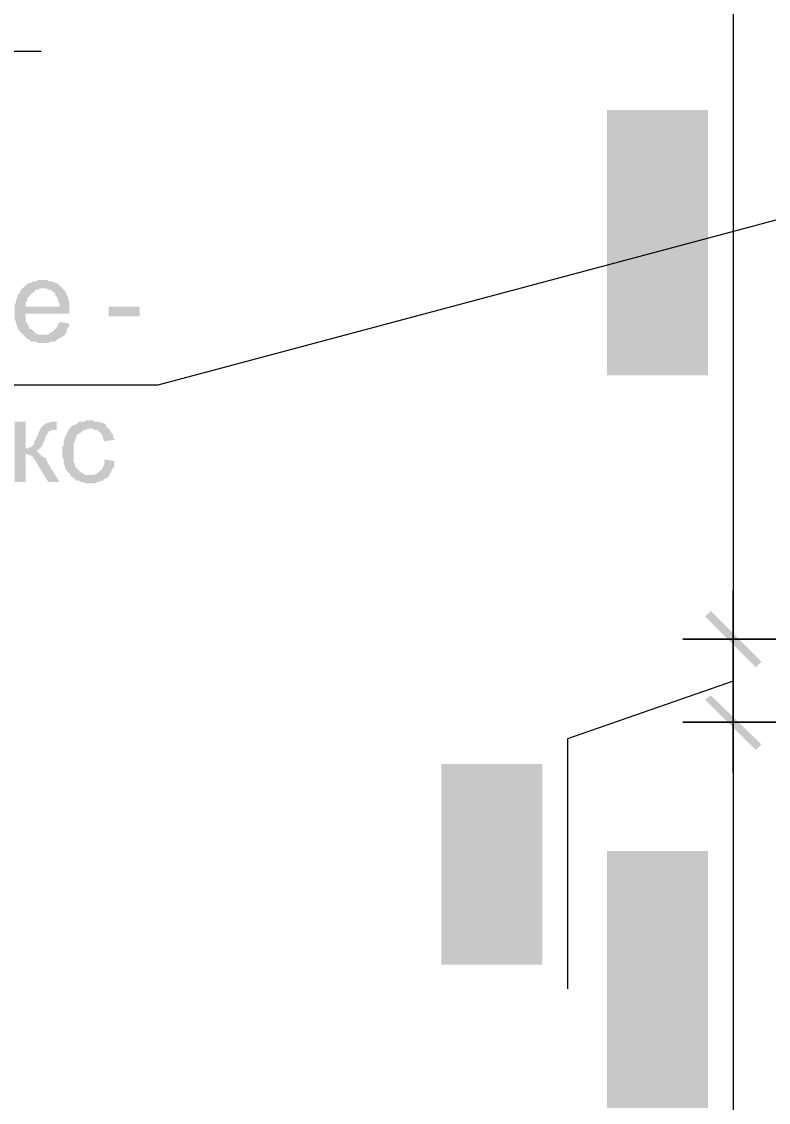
# Model space of a CAD drawing. Header units: millimetres. Extents: x -383313 to -161684, y -117025 to 99224.
# Drawn here: x -333930 to -331678, y -17173 to -13913 of the extents above; entities that cross this region are included whole.
import ezdxf

# ---------------------------------------------------------------- set-up
doc = ezdxf.new("R2010")
doc.units = ezdxf.units.MM
doc.header["$MEASUREMENT"] = 0
doc.layers.get('Defpoints').update_dxf_attribs({"color": 31})
for name, color, linetype in [('001__КОНСТРУКТИВ__размеры внутр.', 7, 'Continuous'), ('PDF_Geometry', 7, 'Continuous'), ('PDF_Solid Fills', 7, 'Continuous')]:
    doc.layers.add(name, color=color, linetype=linetype)
doc.styles.add('PSTUDIO', font='arial.ttf')
doc.dimstyles.new('PS_TICK', dxfattribs={"dimscale": 100, "dimtxt": 2.5, "dimasz": 1, "dimexe": 2, "dimexo": 2, "dimgap": 1, "dimtad": 1, "dimdec": 0, "dimzin": 0, "dimdsep": 46, "dimtxsty": 'PSTUDIO', "dimblk": 'ARCHTICK', "dimcen": 2, "dimdle": 1.5, "dimse1": 1, "dimse2": 1, "dimadec": 0, "dimazin": 0, "dimtfac": 1, "dimtdec": 0, "dimtix": 1, "dimtmove": 1, "dimatfit": 3, "dimldrblk": 'ARCHTICK', "dimfxl": 1, "dimtolj": 1, "dimtzin": 0, "dimarcsym": 0})

# ---------------------------------------------------------------- blocks, each defined once
blk = doc.blocks.new('_ArchTick')
at = {"color": 0, "linetype": 'ByBlock', "const_width": 0.15}
blk.add_lwpolyline([(-0.5, -0.5), (0.5, 0.5)], dxfattribs=at)
blk = doc.blocks.new('*D281')
at = {"layer": '001__КОНСТРУКТИВ__размеры внутр.', "color": 0, "lineweight": -2, "ltscale": 100, "transparency": 16777216}
blk.add_line((-336984.8, -5432.1), (-336984.8, -20232.4), dxfattribs=at)
at = {"layer": 'Defpoints', "color": 0, "ltscale": 100, "transparency": 16777216}
for p in [(-330226.1, -5582.1), (-336984.8, -20082.4), (-335014.1, -20082.4)]:
    blk.add_point(p, dxfattribs=at)
at = {"layer": '001__КОНСТРУКТИВ__размеры внутр.', "color": 0, "lineweight": -2, "ltscale": 100, "transparency": 16777216, "xscale": 100, "yscale": 100, "zscale": 100}
for p, rotation in [((-336984.8, -5582.1), 90), ((-336984.8, -20082.4), 270)]:
    blk.add_blockref('_ArchTick', p, dxfattribs=dict(at, rotation=rotation))
at = {"layer": '001__КОНСТРУКТИВ__размеры внутр.', "color": 0, "ltscale": 100, "transparency": 16777216, "insert": (-337212.4, -12832.2), "char_height": 250, "attachment_point": 5, "rotation": 90, "style": 'PSTUDIO'}
blk.add_mtext('\\A1;14500', dxfattribs=at)
blk = doc.blocks.new('A$Cf5759c35')
at = {"layer": 'PDF_Solid Fills'}
for points in [[(26322.7, 3979.3), (26322.7, 3979.3), (26322.7, 3953.9), (26326.9, 3949.7), (26326.9, 3945.5), (26331.2, 3937), (26335.4, 3932.8), (26335.4, 3932.8), (26339.6, 3928.5), (26348.1, 3924.3), (26348.1, 3979.3), (26348.1, 3979.3), (26348.1, 3987.8), (26348.1, 3992), (26352.3, 4000.5), (26356.6, 4004.7), (26360.8, 4009), (26369.3, 4013.2), (26369.3, 4013.2), (26373.5, 4017.4), (26377.7, 4017.4), (26382, 4021.7), (26386.2, 4021.7), (26390.4, 4021.7), (26398.9, 4025.9), (26407.4, 4025.9), (26411.6, 4025.9), (26420.1, 4025.9), (26428.5, 4025.9), (26441.2, 4025.9), (26449.7, 4025.9), (26449.7, 4025.9), (26462.4, 4025.9), (26470.9, 4025.9), (26479.3, 4025.9), (26487.8, 4025.9), (26492, 4025.9), (26500.5, 4025.9), (26509, 4021.7), (26513.2, 4021.7), (26517.4, 4021.7), (26521.7, 4017.4), (26525.9, 4017.4), (26530.1, 4013.2), (26534.4, 4013.2), (26538.6, 4009), (26542.8, 4000.5), (26547.1, 3996.3), (26551.3, 3992), (26551.3, 3983.6), (26551.3, 3979.3), (26555.5, 3924.3), (26559.8, 3928.5), (26564, 3932.8), (26568.2, 3937), (26568.2, 3945.5), (26572.5, 3949.7), (26572.5, 3958.2), (26576.7, 3962.4), (26576.7, 3970.9), (26576.7, 3979.3), (26576.7, 3979.3), (26576.7, 3987.8), (26576.7, 3992), (26572.5, 4000.5), (26572.5, 4004.7), (26568.2, 4013.2), (26564, 4017.4), (26564, 4021.7), (26559.8, 4025.9), (26555.5, 4030.1), (26551.3, 4034.4), (26547.1, 4038.6), (26538.6, 4042.8), (26534.4, 4042.8), (26525.9, 4047.1), (26521.7, 4051.3), (26517.4, 4051.3), (26513.2, 4051.3), (26509, 4055.5), (26500.5, 4055.5), (26496.3, 4055.5), (26487.8, 4055.5), (26479.3, 4059.8), (26475.1, 4059.8), (26466.6, 4059.8), (26458.2, 4059.8), (26449.7, 4059.8), (26445.5, 4059.8), (26437, 4059.8), (26428.5, 4059.8), (26420.1, 4059.8), (26415.8, 4059.8), (26407.4, 4055.5), (26403.1, 4055.5), (26394.7, 4055.5), (26390.4, 4055.5), (26382, 4051.3), (26377.7, 4051.3), (26369.3, 4047.1), (26365, 4042.8), (26356.6, 4042.8), (26352.3, 4038.6), (26352.3, 4038.6), (26348.1, 4034.4), (26343.9, 4030.1), (26335.4, 4025.9), (26331.2, 4017.4), (26331.2, 4013.2), (26326.9, 4013.2), (26326.9, 4004.7), (26322.7, 4000.5), (26322.7, 3992), (26322.7, 3983.6)], [(26348.1, 3924.3), (26352.3, 3920.1), (26356.6, 3915.8), (26365, 3911.6), (26369.3, 3907.4), (26377.7, 3907.4), (26377.7, 3903.1), (26386.2, 3903.1), (26390.4, 3903.1), (26398.9, 3898.9), (26403.1, 3898.9), (26411.6, 3898.9), (26415.8, 3898.9), (26424.3, 3898.9), (26432.8, 3898.9), (26441.2, 3894.7), (26449.7, 3894.7), (26453.9, 3894.7), (26462.4, 3894.7), (26470.9, 3898.9), (26479.3, 3898.9), (26487.8, 3898.9), (26496.3, 3898.9), (26500.5, 3898.9), (26509, 3903.1), (26513.2, 3903.1), (26521.7, 3907.4), (26525.9, 3907.4), (26530.1, 3911.6), (26538.6, 3911.6), (26542.8, 3915.8), (26547.1, 3920.1), (26551.3, 3920.1), (26555.5, 3924.3), (26551.3, 3979.3), (26551.3, 3975.1), (26551.3, 3970.9), (26547.1, 3962.4), (26547.1, 3958.2), (26542.8, 3953.9), (26538.6, 3945.5), (26530.1, 3941.2), (26530.1, 3941.2), (26525.9, 3941.2), (26521.7, 3937), (26517.4, 3937), (26513.2, 3932.8), (26504.7, 3932.8), (26500.5, 3932.8), (26492, 3928.5), (26483.6, 3928.5), (26475.1, 3928.5), (26466.6, 3928.5), (26458.2, 3928.5), (26449.7, 3928.5), (26441.2, 3928.5), (26432.8, 3928.5), (26424.3, 3928.5), (26415.8, 3928.5), (26407.4, 3928.5), (26403.1, 3932.8), (26394.7, 3932.8), (26390.4, 3932.8), (26382, 3937), (26377.7, 3937), (26373.5, 3941.2), (26369.3, 3941.2), (26365, 3945.5), (26360.8, 3949.7), (26356.6, 3953.9), (26352.3, 3958.2), (26348.1, 3962.4), (26348.1, 3970.9), (26348.1, 3979.3)], [(26322.7, 3780.4), (26322.7, 3780.4), (26322.7, 3759.2), (26326.9, 3750.7), (26326.9, 3746.5), (26331.2, 3738), (26335.4, 3733.8), (26339.6, 3729.6), (26343.9, 3725.3), (26348.1, 3784.6), (26348.1, 3788.8), (26348.1, 3797.3), (26352.3, 3801.5), (26352.3, 3805.8), (26356.6, 3814.2), (26360.8, 3818.5), (26365, 3818.5), (26369.3, 3822.7), (26377.7, 3826.9), (26382, 3831.2), (26390.4, 3831.2), (26394.7, 3831.2), (26403.1, 3831.2), (26407.4, 3831.2), (26415.8, 3831.2), (26424.3, 3831.2), (26428.5, 3826.9), (26437, 3826.9), (26441.2, 3822.7), (26445.5, 3818.5), (26449.7, 3814.2), (26453.9, 3810), (26453.9, 3835.4), (26462.4, 3835.4), (26462.4, 3835.4), (26470.9, 3835.4), (26479.3, 3835.4), (26483.6, 3835.4), (26492, 3831.2), (26500.5, 3831.2), (26500.5, 3831.2), (26509, 3826.9), (26517.4, 3826.9), (26521.7, 3822.7), (26525.9, 3818.5), (26530.1, 3818.5), (26534.4, 3814.2), (26542.8, 3805.8), (26547.1, 3801.5), (26547.1, 3797.3), (26551.3, 3793.1), (26551.3, 3784.6), (26551.3, 3776.1), (26555.5, 3835.4), (26551.3, 3839.6), (26542.8, 3843.9), (26538.6, 3848.1), (26530.1, 3848.1), (26525.9, 3852.3), (26517.4, 3856.6), (26517.4, 3856.6), (26513.2, 3856.6), (26509, 3860.8), (26500.5, 3860.8), (26496.3, 3860.8), (26487.8, 3865), (26483.6, 3865), (26475.1, 3865), (26466.6, 3865), (26458.2, 3865), (26449.7, 3865), (26441.2, 3865), (26441.2, 3865), (26432.8, 3865), (26424.3, 3865), (26415.8, 3865), (26407.4, 3865), (26398.9, 3865), (26394.7, 3860.8), (26386.2, 3860.8), (26382, 3860.8), (26377.7, 3856.6), (26373.5, 3856.6), (26369.3, 3856.6), (26365, 3852.3), (26356.6, 3848.1), (26352.3, 3843.9), (26348.1, 3839.6), (26343.9, 3835.4), (26339.6, 3831.2), (26335.4, 3826.9), (26331.2, 3818.5), (26326.9, 3814.2), (26326.9, 3805.8), (26322.7, 3801.5), (26322.7, 3793.1), (26322.7, 3788.8)], [(26453.9, 3810), (26458.2, 3801.5), (26458.2, 3788.8), (26462.4, 3784.6), (26466.6, 3721.1), (26466.6, 3725.3), (26470.9, 3733.8), (26475.1, 3738), (26479.3, 3742.3), (26483.6, 3750.7), (26483.6, 3755), (26487.8, 3763.4), (26487.8, 3767.7), (26487.8, 3776.1), (26487.8, 3776.1), (26487.8, 3784.6), (26487.8, 3793.1), (26483.6, 3797.3), (26483.6, 3805.8), (26479.3, 3810), (26479.3, 3810), (26475.1, 3818.5), (26470.9, 3822.7), (26466.6, 3826.9), (26462.4, 3831.2), (26453.9, 3835.4)], [(26513.2, 3733.8), (26513.2, 3708.4), (26525.9, 3708.4), (26534.4, 3712.6), (26538.6, 3712.6), (26547.1, 3716.9), (26551.3, 3721.1), (26555.5, 3725.3), (26559.8, 3729.6), (26564, 3729.6), (26568.2, 3738), (26568.2, 3742.3), (26572.5, 3746.5), (26572.5, 3755), (26576.7, 3763.4), (26576.7, 3767.7), (26576.7, 3776.1), (26576.7, 3780.4), (26576.7, 3788.8), (26576.7, 3793.1), (26572.5, 3801.5), (26572.5, 3805.8), (26568.2, 3814.2), (26564, 3818.5), (26564, 3826.9), (26559.8, 3831.2), (26555.5, 3835.4), (26551.3, 3776.1), (26551.3, 3776.1), (26551.3, 3767.7), (26547.1, 3759.2), (26547.1, 3755), (26542.8, 3750.7), (26538.6, 3746.5), (26534.4, 3742.3), (26525.9, 3738), (26521.7, 3738)], [(26343.9, 3725.3), (26348.1, 3721.1), (26352.3, 3716.9), (26360.8, 3712.6), (26365, 3708.4), (26369.3, 3708.4), (26377.7, 3704.2), (26382, 3704.2), (26390.4, 3704.2), (26398.9, 3699.9), (26407.4, 3699.9), (26411.6, 3699.9), (26415.8, 3704.2), (26424.3, 3704.2), (26432.8, 3704.2), (26437, 3708.4), (26445.5, 3708.4), (26449.7, 3712.6), (26453.9, 3716.9), (26462.4, 3716.9), (26466.6, 3721.1), (26462.4, 3784.6), (26462.4, 3776.1), (26458.2, 3771.9), (26458.2, 3763.4), (26453.9, 3759.2), (26449.7, 3755), (26445.5, 3746.5), (26445.5, 3746.5), (26441.2, 3742.3), (26432.8, 3738), (26428.5, 3738), (26420.1, 3733.8), (26415.8, 3733.8), (26407.4, 3733.8), (26398.9, 3733.8), (26394.7, 3733.8), (26386.2, 3738), (26382, 3738), (26373.5, 3742.3), (26369.3, 3742.3), (26365, 3746.5), (26356.6, 3755), (26352.3, 3759.2), (26352.3, 3763.4), (26348.1, 3771.9), (26348.1, 3776.1), (26348.1, 3784.6)], [(26322.7, 3585.6), (26322.7, 3564.5), (26326.9, 3560.2), (26326.9, 3551.8), (26331.2, 3547.5), (26335.4, 3539.1), (26339.6, 3534.8), (26339.6, 3534.8), (26343.9, 3530.6), (26348.1, 3585.6), (26348.1, 3589.9), (26348.1, 3598.3), (26352.3, 3606.8), (26352.3, 3611), (26356.6, 3615.3), (26360.8, 3619.5), (26365, 3623.7), (26373.5, 3623.7), (26377.7, 3628), (26386.2, 3628), (26390.4, 3628), (26394.7, 3628), (26403.1, 3623.7), (26407.4, 3619.5), (26411.6, 3615.3), (26415.8, 3611), (26420.1, 3611), (26420.1, 3602.6), (26424.3, 3598.3), (26424.3, 3589.9), (26428.5, 3581.4), (26428.5, 3577.2), (26428.5, 3636.4), (26424.3, 3640.7), (26420.1, 3644.9), (26415.8, 3649.1), (26411.6, 3653.4), (26407.4, 3653.4), (26398.9, 3657.6), (26394.7, 3657.6), (26386.2, 3657.6), (26382, 3657.6), (26373.5, 3657.6), (26365, 3653.4), (26360.8, 3653.4), (26352.3, 3649.1), (26352.3, 3649.1), (26348.1, 3644.9), (26343.9, 3640.7), (26339.6, 3636.4), (26335.4, 3628), (26331.2, 3623.7), (26326.9, 3619.5), (26326.9, 3611), (26322.7, 3606.8), (26322.7, 3598.3), (26322.7, 3594.1)], [(26449.7, 3649.1), (26449.7, 3589.9), (26449.7, 3594.1), (26453.9, 3602.6), (26453.9, 3606.8), (26458.2, 3615.3), (26458.2, 3619.5), (26462.4, 3623.7), (26466.6, 3628), (26475.1, 3632.2), (26479.3, 3636.4), (26483.6, 3636.4), (26492, 3636.4), (26500.5, 3636.4), (26500.5, 3636.4), (26504.7, 3636.4), (26513.2, 3636.4), (26521.7, 3636.4), (26525.9, 3632.2), (26530.1, 3628), (26538.6, 3623.7), (26542.8, 3619.5), (26542.8, 3611), (26547.1, 3606.8), (26551.3, 3602.6), (26551.3, 3594.1), (26551.3, 3585.6), (26551.3, 3526.4), (26555.5, 3530.6), (26559.8, 3534.8), (26564, 3539.1), (26568.2, 3547.5), (26572.5, 3551.8), (26572.5, 3560.2), (26572.5, 3564.5), (26576.7, 3572.9), (26576.7, 3577.2), (26576.7, 3585.6), (26576.7, 3589.9), (26576.7, 3598.3), (26576.7, 3606.8), (26572.5, 3611), (26572.5, 3619.5), (26568.2, 3623.7), (26564, 3632.2), (26564, 3636.4), (26559.8, 3640.7), (26555.5, 3644.9), (26551.3, 3649.1), (26547.1, 3653.4), (26542.8, 3657.6), (26538.6, 3661.8), (26530.1, 3661.8), (26525.9, 3666.1), (26517.4, 3670.3), (26513.2, 3670.3), (26504.7, 3670.3), (26500.5, 3670.3), (26496.3, 3670.3), (26487.8, 3670.3), (26483.6, 3670.3), (26475.1, 3666.1), (26470.9, 3666.1), (26462.4, 3661.8), (26458.2, 3657.6), (26458.2, 3657.6), (26453.9, 3653.4)], [(26428.5, 3572.9), (26453.9, 3568.7), (26453.9, 3568.7), (26453.9, 3577.2), (26449.7, 3581.4), (26449.7, 3589.9), (26449.7, 3649.1), (26445.5, 3644.9), (26441.2, 3636.4), (26437, 3632.2), (26437, 3623.7), (26432.8, 3632.2), (26428.5, 3636.4), (26428.5, 3577.2)], [(26343.9, 3530.6), (26348.1, 3526.4), (26352.3, 3522.1), (26360.8, 3517.9), (26365, 3517.9), (26373.5, 3513.7), (26377.7, 3513.7), (26386.2, 3509.4), (26390.4, 3539.1), (26386.2, 3543.3), (26382, 3543.3), (26373.5, 3547.5), (26369.3, 3547.5), (26360.8, 3551.8), (26356.6, 3556), (26356.6, 3560.2), (26352.3, 3564.5), (26348.1, 3572.9), (26348.1, 3577.2), (26348.1, 3585.6)], [(26500.5, 3539.1), (26504.7, 3505.2), (26509, 3509.4), (26521.7, 3509.4), (26530.1, 3513.7), (26534.4, 3513.7), (26542.8, 3517.9), (26547.1, 3522.1), (26551.3, 3526.4), (26551.3, 3585.6), (26551.3, 3581.4), (26551.3, 3572.9), (26547.1, 3568.7), (26542.8, 3560.2), (26538.6, 3556), (26538.6, 3556), (26534.4, 3551.8), (26530.1, 3547.5), (26525.9, 3543.3), (26517.4, 3543.3), (26509, 3539.1)], [(24595.5, 3572.9), (24595.5, 3572.9), (24582.8, 3572.9), (24574.3, 3568.7), (24565.9, 3568.7), (24561.6, 3564.5), (24557.4, 3564.5), (24548.9, 3560.2), (24544.7, 3556), (24540.5, 3551.8), (24536.2, 3547.5), (24595.5, 3547.5), (24599.7, 3547.5), (24604, 3547.5), (24612.4, 3543.3), (24616.7, 3543.3), (24625.1, 3539.1), (24629.4, 3534.8), (24633.6, 3530.6), (24633.6, 3526.4), (24637.8, 3522.1), (24642.1, 3517.9), (24642.1, 3509.4), (24646.3, 3501), (24646.3, 3492.5), (24544.7, 3492.5), (24675.9, 3492.5), (24675.9, 3501), (24675.9, 3509.4), (24671.7, 3513.7), (24671.7, 3522.1), (24667.5, 3526.4), (24667.5, 3530.6), (24663.2, 3539.1), (24659, 3543.3), (24654.8, 3547.5), (24650.5, 3551.8), (24646.3, 3556), (24642.1, 3560.2), (24633.6, 3564.5), (24629.4, 3564.5), (24625.1, 3568.7), (24616.7, 3568.7), (24608.2, 3572.9), (24604, 3572.9)], [(24536.2, 3547.5), (24532, 3547.5), (24527.8, 3539.1), (24527.8, 3534.8), (24523.5, 3530.6), (24519.3, 3526.4), (24519.3, 3517.9), (24515.1, 3513.7), (24515.1, 3505.2), (24510.8, 3496.7), (24510.8, 3492.5), (24510.8, 3484), (24510.8, 3475.6), (24510.8, 3467.1), (24510.8, 3462.9), (24510.8, 3454.4), (24515.1, 3445.9), (24515.1, 3441.7), (24519.3, 3433.2), (24519.3, 3429), (24523.5, 3420.5), (24527.8, 3416.3), (24532, 3412.1), (24536.2, 3407.8), (24595.5, 3407.8), (24595.5, 3407.8), (24587, 3407.8), (24582.8, 3407.8), (24574.3, 3412.1), (24570.1, 3416.3), (24565.9, 3420.5), (24561.6, 3424.8), (24557.4, 3424.8), (24553.2, 3429), (24553.2, 3433.2), (24548.9, 3441.7), (24544.7, 3445.9), (24544.7, 3454.4), (24544.7, 3462.9), (24544.7, 3471.3), (24675.9, 3471.3), (24675.9, 3471.3), (24675.9, 3475.6), (24675.9, 3484), (24675.9, 3492.5), (24544.7, 3492.5), (24544.7, 3496.7), (24544.7, 3505.2), (24548.9, 3509.4), (24548.9, 3517.9), (24553.2, 3522.1), (24557.4, 3526.4), (24561.6, 3530.6), (24565.9, 3534.8), (24570.1, 3539.1), (24574.3, 3543.3), (24582.8, 3543.3), (24587, 3547.5), (24595.5, 3547.5)], [(26322.7, 3395.1), (26322.7, 3374), (26326.9, 3365.5), (26326.9, 3361.3), (26331.2, 3352.8), (26331.2, 3348.6), (26335.4, 3344.3), (26339.6, 3340.1), (26343.9, 3335.9), (26348.1, 3331.6), (26352.3, 3327.4), (26360.8, 3323.2), (26365, 3318.9), (26373.5, 3318.9), (26377.7, 3314.7), (26386.2, 3314.7), (26394.7, 3314.7), (26398.9, 3344.3), (26390.4, 3344.3), (26382, 3348.6), (26377.7, 3348.6), (26369.3, 3352.8), (26365, 3357), (26360.8, 3361.3), (26356.6, 3361.3), (26352.3, 3369.7), (26352.3, 3374), (26348.1, 3378.2), (26348.1, 3386.7), (26348.1, 3395.1), (26348.1, 3458.6), (26339.6, 3450.2), (26339.6, 3450.2), (26335.4, 3445.9), (26335.4, 3441.7), (26331.2, 3437.5), (26326.9, 3429), (26326.9, 3424.8), (26322.7, 3416.3), (26322.7, 3412.1), (26322.7, 3403.6)], [(26348.1, 3458.6), (26348.1, 3395.1), (26348.1, 3412.1), (26352.3, 3416.3), (26356.6, 3424.8), (26360.8, 3429), (26360.8, 3429), (26365, 3433.2), (26369.3, 3437.5), (26377.7, 3441.7), (26382, 3441.7), (26390.4, 3441.7), (26394.7, 3441.7), (26403.1, 3441.7), (26407.4, 3437.5), (26415.8, 3437.5), (26420.1, 3433.2), (26428.5, 3429), (26428.5, 3424.8), (26432.8, 3420.5), (26437, 3416.3), (26441.2, 3412.1), (26449.7, 3407.8), (26453.9, 3403.6), (26458.2, 3399.4), (26462.4, 3390.9), (26466.6, 3386.7), (26475.1, 3378.2), (26479.3, 3374), (26483.6, 3365.5), (26492, 3361.3), (26496.3, 3352.8), (26500.5, 3348.6), (26504.7, 3344.3), (26509, 3340.1), (26513.2, 3335.9), (26517.4, 3331.6), (26521.7, 3327.4), (26525.9, 3323.2), (26534.4, 3318.9), (26538.6, 3318.9), (26547.1, 3314.7), (26551.3, 3310.5), (26551.3, 3310.5), (26559.8, 3310.5), (26564, 3310.5), (26572.5, 3306.2), (26572.5, 3475.6), (26542.8, 3475.6), (26542.8, 3352.8), (26542.8, 3352.8), (26538.6, 3352.8), (26530.1, 3357), (26525.9, 3365.5), (26525.9, 3365.5), (26521.7, 3369.7), (26517.4, 3374), (26513.2, 3378.2), (26509, 3386.7), (26500.5, 3390.9), (26496.3, 3399.4), (26492, 3399.4), (26487.8, 3407.8), (26483.6, 3416.3), (26475.1, 3420.5), (26470.9, 3424.8), (26466.6, 3429), (26462.4, 3437.5), (26458.2, 3441.7), (26453.9, 3441.7), (26449.7, 3445.9), (26449.7, 3450.2), (26441.2, 3454.4), (26437, 3458.6), (26432.8, 3462.9), (26424.3, 3462.9), (26420.1, 3467.1), (26415.8, 3467.1), (26411.6, 3471.3), (26403.1, 3471.3), (26398.9, 3471.3), (26390.4, 3471.3), (26390.4, 3471.3), (26382, 3471.3), (26377.7, 3471.3), (26369.3, 3471.3), (26365, 3467.1), (26356.6, 3462.9), (26352.3, 3462.9)], [(24646.3, 3445.9), (24646.3, 3445.9), (24642.1, 3437.5), (24637.8, 3429), (24633.6, 3424.8), (24629.4, 3420.5), (24625.1, 3416.3), (24625.1, 3416.3), (24616.7, 3412.1), (24612.4, 3407.8), (24604, 3407.8), (24595.5, 3407.8), (24536.2, 3407.8), (24536.2, 3407.8), (24540.5, 3403.6), (24544.7, 3399.4), (24548.9, 3395.1), (24557.4, 3390.9), (24561.6, 3386.7), (24570.1, 3386.7), (24574.3, 3386.7), (24582.8, 3382.4), (24591.3, 3382.4), (24595.5, 3382.4), (24595.5, 3382.4), (24604, 3382.4), (24612.4, 3382.4), (24620.9, 3386.7), (24625.1, 3386.7), (24633.6, 3386.7), (24637.8, 3390.9), (24642.1, 3395.1), (24650.5, 3399.4), (24650.5, 3399.4), (24659, 3403.6), (24663.2, 3407.8), (24667.5, 3416.3), (24667.5, 3420.5), (24671.7, 3429), (24675.9, 3433.2), (24675.9, 3441.7)], [(24544.7, 3145.4), (24510.8, 3145.4), (24510.8, 2963.3), (24544.7, 2963.3), (24544.7, 3048), (24587, 3048), (24582.8, 3052.2), (24578.6, 3056.5), (24574.3, 3056.5), (24574.3, 3056.5), (24582.8, 3060.7), (24587, 3064.9), (24544.7, 3064.9)], [(24637.8, 3145.4), (24620.9, 3145.4), (24612.4, 3141.1), (24608.2, 3141.1), (24599.7, 3136.9), (24595.5, 3132.7), (24595.5, 3132.7), (24591.3, 3128.4), (24587, 3120), (24629.4, 3120), (24637.8, 3120)], [(24739.4, 3149.6), (24726.7, 3149.6), (24722.5, 3145.4), (24705.6, 3145.4), (24701.3, 3141.1), (24697.1, 3136.9), (24692.9, 3136.9), (24684.4, 3132.7), (24680.2, 3128.4), (24675.9, 3124.2), (24671.7, 3115.7), (24667.5, 3111.5), (24667.5, 3103), (24663.2, 3103), (24663.2, 3094.6), (24659, 3090.3), (24659, 3081.9), (24659, 3073.4), (24654.8, 3069.2), (24654.8, 3060.7), (24654.8, 3052.2), (24654.8, 3043.8), (24654.8, 3039.5), (24659, 3031.1), (24659, 3022.6), (24659, 3018.4), (24663.2, 3009.9), (24663.2, 3005.7), (24667.5, 2997.2), (24671.7, 2993), (24675.9, 2988.7), (24680.2, 2984.5), (24739.4, 2984.5), (24735.2, 2984.5), (24731, 2984.5), (24722.5, 2984.5), (24718.3, 2988.7), (24709.8, 2993), (24705.6, 2997.2), (24701.3, 3001.4), (24701.3, 3001.4), (24697.1, 3005.7), (24692.9, 3009.9), (24692.9, 3018.4), (24688.6, 3022.6), (24688.6, 3031.1), (24688.6, 3035.3), (24688.6, 3043.8), (24688.6, 3052.2), (24688.6, 3056.5), (24688.6, 3064.9), (24688.6, 3073.4), (24688.6, 3077.6), (24692.9, 3086.1), (24692.9, 3090.3), (24697.1, 3098.8), (24697.1, 3103), (24701.3, 3107.3), (24701.3, 3107.3), (24709.8, 3111.5), (24714, 3115.7), (24718.3, 3120), (24726.7, 3120), (24731, 3124.2), (24739.4, 3124.2), (24794.5, 3124.2), (24790.2, 3128.4), (24786, 3132.7), (24786, 3136.9), (24777.5, 3141.1), (24773.3, 3141.1), (24764.8, 3145.4), (24760.6, 3145.4), (24752.1, 3145.4), (24747.9, 3149.6)], [(24587, 3120), (24582.8, 3111.5), (24582.8, 3103), (24578.6, 3103), (24574.3, 3090.3), (24570.1, 3086.1), (24570.1, 3077.6), (24565.9, 3073.4), (24565.9, 3073.4), (24561.6, 3069.2), (24557.4, 3069.2), (24553.2, 3064.9), (24544.7, 3064.9), (24587, 3064.9), (24591.3, 3069.2), (24595.5, 3073.4), (24595.5, 3077.6), (24599.7, 3086.1), (24604, 3094.6), (24604, 3098.8), (24608.2, 3107.3), (24612.4, 3111.5), (24612.4, 3115.7), (24616.7, 3115.7), (24620.9, 3120), (24629.4, 3120)], [(24794.5, 3124.2), (24739.4, 3124.2), (24747.9, 3124.2), (24752.1, 3120), (24760.6, 3120), (24764.8, 3115.7), (24769.1, 3111.5), (24773.3, 3107.3), (24777.5, 3098.8), (24777.5, 3094.6), (24781.8, 3086.1), (24811.4, 3090.3), (24811.4, 3094.6), (24807.2, 3098.8), (24807.2, 3107.3), (24802.9, 3111.5), (24798.7, 3120)], [(24587, 3048), (24544.7, 3048), (24548.9, 3048), (24557.4, 3043.8), (24561.6, 3043.8), (24561.6, 3039.5), (24565.9, 3039.5), (24570.1, 3031.1), (24574.3, 3026.8), (24578.6, 3018.4), (24612.4, 2963.3), (24646.3, 2963.3), (24612.4, 3018.4), (24612.4, 3018.4), (24608.2, 3026.8), (24604, 3035.3), (24595.5, 3039.5), (24591.3, 3043.8)], [(24781.8, 3031.1), (24781.8, 3018.4), (24777.5, 3009.9), (24777.5, 3005.7), (24773.3, 3001.4), (24769.1, 2997.2), (24764.8, 2993), (24756.4, 2988.7), (24752.1, 2984.5), (24743.7, 2984.5), (24739.4, 2984.5), (24680.2, 2984.5), (24680.2, 2980.3), (24688.6, 2976), (24692.9, 2971.8), (24697.1, 2967.6), (24705.6, 2967.6), (24709.8, 2963.3), (24718.3, 2963.3), (24722.5, 2959.1), (24731, 2959.1), (24739.4, 2959.1), (24743.7, 2959.1), (24752.1, 2959.1), (24760.6, 2963.3), (24764.8, 2963.3), (24773.3, 2967.6), (24777.5, 2967.6), (24781.8, 2971.8), (24790.2, 2976), (24790.2, 2976), (24794.5, 2980.3), (24798.7, 2988.7), (24802.9, 2993), (24802.9, 2997.2), (24807.2, 3005.7), (24811.4, 3009.9), (24811.4, 3018.4), (24811.4, 3026.8)], [(25823.2, 2010.8), (25823.2, 2010.8), (25823.2, 1985.4), (25827.4, 1981.2), (25827.4, 1977), (25831.6, 1968.5), (25835.9, 1964.3), (25835.9, 1964.3), (25840.1, 1960), (25848.6, 1955.8), (25848.6, 2010.8), (25848.6, 2010.8), (25848.6, 2019.3), (25848.6, 2023.5), (25852.8, 2032), (25857, 2036.2), (25861.3, 2040.5), (25869.7, 2044.7), (25869.7, 2044.7), (25874, 2048.9), (25878.2, 2048.9), (25882.4, 2053.2), (25886.7, 2053.2), (25890.9, 2053.2), (25899.4, 2057.4), (25907.8, 2057.4), (25912.1, 2057.4), (25920.5, 2057.4), (25929, 2057.4), (25941.7, 2057.4), (25950.2, 2057.4), (25950.2, 2057.4), (25962.9, 2057.4), (25971.3, 2057.4), (25979.8, 2057.4), (25988.3, 2057.4), (25992.5, 2057.4), (26001, 2057.4), (26009.4, 2053.2), (26013.7, 2053.2), (26017.9, 2053.2), (26022.1, 2048.9), (26026.4, 2048.9), (26030.6, 2044.7), (26034.8, 2044.7), (26039.1, 2040.5), (26043.3, 2032), (26047.5, 2027.8), (26051.8, 2023.5), (26051.8, 2015.1), (26051.8, 2010.8), (26056, 1955.8), (26060.2, 1960), (26064.5, 1964.3), (26068.7, 1968.5), (26068.7, 1977), (26072.9, 1981.2), (26072.9, 1989.7), (26077.2, 1993.9), (26077.2, 2002.4), (26077.2, 2010.8), (26077.2, 2010.8), (26077.2, 2019.3), (26077.2, 2023.5), (26072.9, 2032), (26072.9, 2036.2), (26068.7, 2044.7), (26064.5, 2048.9), (26064.5, 2053.2), (26060.2, 2057.4), (26056, 2061.6), (26051.8, 2065.9), (26047.5, 2070.1), (26039.1, 2074.3), (26034.8, 2074.3), (26026.4, 2078.6), (26022.1, 2082.8), (26017.9, 2082.8), (26013.7, 2082.8), (26009.4, 2087), (26001, 2087), (25996.7, 2087), (25988.3, 2087), (25979.8, 2091.3), (25975.6, 2091.3), (25967.1, 2091.3), (25958.6, 2091.3), (25950.2, 2091.3), (25945.9, 2091.3), (25937.5, 2091.3), (25929, 2091.3), (25920.5, 2091.3), (25916.3, 2091.3), (25907.8, 2087), (25903.6, 2087), (25895.1, 2087), (25890.9, 2087), (25882.4, 2082.8), (25878.2, 2082.8), (25869.7, 2078.6), (25865.5, 2074.3), (25857, 2074.3), (25852.8, 2070.1), (25852.8, 2070.1), (25848.6, 2065.9), (25844.3, 2061.6), (25835.9, 2057.4), (25831.6, 2048.9), (25831.6, 2044.7), (25827.4, 2044.7), (25827.4, 2036.2), (25823.2, 2032), (25823.2, 2023.5), (25823.2, 2015.1)], [(25848.6, 1955.8), (25852.8, 1951.6), (25857, 1947.3), (25865.5, 1943.1), (25869.7, 1938.9), (25878.2, 1938.9), (25878.2, 1934.6), (25886.7, 1934.6), (25890.9, 1934.6), (25899.4, 1930.4), (25903.6, 1930.4), (25912.1, 1930.4), (25916.3, 1930.4), (25924.8, 1930.4), (25933.2, 1930.4), (25941.7, 1926.2), (25950.2, 1926.2), (25954.4, 1926.2), (25962.9, 1926.2), (25971.3, 1930.4), (25979.8, 1930.4), (25988.3, 1930.4), (25996.7, 1930.4), (26001, 1930.4), (26009.4, 1934.6), (26013.7, 1934.6), (26022.1, 1938.9), (26026.4, 1938.9), (26030.6, 1943.1), (26039.1, 1943.1), (26043.3, 1947.3), (26047.5, 1951.6), (26051.8, 1951.6), (26056, 1955.8), (26051.8, 2010.8), (26051.8, 2006.6), (26051.8, 2002.4), (26047.5, 1993.9), (26047.5, 1989.7), (26043.3, 1985.4), (26039.1, 1977), (26030.6, 1972.7), (26030.6, 1972.7), (26026.4, 1972.7), (26022.1, 1968.5), (26017.9, 1968.5), (26013.7, 1964.3), (26005.2, 1964.3), (26001, 1964.3), (25992.5, 1960), (25984, 1960), (25975.6, 1960), (25967.1, 1960), (25958.6, 1960), (25950.2, 1960), (25941.7, 1960), (25933.2, 1960), (25924.8, 1960), (25916.3, 1960), (25907.8, 1960), (25903.6, 1964.3), (25895.1, 1964.3), (25890.9, 1964.3), (25882.4, 1968.5), (25878.2, 1968.5), (25874, 1972.7), (25869.7, 1972.7), (25865.5, 1977), (25861.3, 1981.2), (25857, 1985.4), (25852.8, 1989.7), (25848.6, 1993.9), (25848.6, 2002.4), (25848.6, 2010.8)], [(25929, 1875.4), (25933.2, 1811.9), (25933.2, 1820.3), (25937.5, 1828.8), (25937.5, 1837.3), (25941.7, 1841.5), (25945.9, 1845.7), (25950.2, 1850), (25954.4, 1854.2), (25958.6, 1858.4), (25962.9, 1862.7), (25971.3, 1862.7), (25975.6, 1866.9), (25984, 1866.9), (25992.5, 1866.9), (25992.5, 1866.9), (25996.7, 1866.9), (26005.2, 1866.9), (26013.7, 1862.7), (26017.9, 1862.7), (26026.4, 1858.4), (26030.6, 1854.2), (26034.8, 1850), (26034.8, 1850), (26043.3, 1845.7), (26043.3, 1837.3), (26047.5, 1833), (26051.8, 1828.8), (26051.8, 1820.3), (26051.8, 1811.9), (26051.8, 1875.4), (26047.5, 1879.6), (26047.5, 1879.6), (26039.1, 1883.8), (26034.8, 1888.1), (26030.6, 1892.3), (26022.1, 1892.3), (26017.9, 1896.5), (26009.4, 1896.5), (26001, 1896.5), (25996.7, 1900.8), (25988.3, 1900.8), (25984, 1900.8), (25979.8, 1896.5), (25971.3, 1896.5), (25962.9, 1896.5), (25958.6, 1892.3), (25950.2, 1892.3), (25945.9, 1888.1), (25941.7, 1883.8), (25933.2, 1879.6)], [(25827.4, 1888.1), (25827.4, 1761.1), (25954.4, 1739.9), (25958.6, 1769.5), (25954.4, 1769.5), (25950.2, 1773.8), (25945.9, 1782.2), (25941.7, 1786.5), (25941.7, 1786.5), (25937.5, 1790.7), (25937.5, 1799.2), (25933.2, 1807.6), (25933.2, 1811.9), (25929, 1875.4), (25929, 1875.4), (25924.8, 1871.1), (25924.8, 1773.8), (25857, 1786.5), (25857, 1888.1)], [(25907.8, 1820.3), (25907.8, 1820.3), (25907.8, 1807.6), (25912.1, 1799.2), (25912.1, 1790.7), (25916.3, 1786.5), (25920.5, 1782.2), (25924.8, 1773.8), (25924.8, 1871.1), (25920.5, 1866.9), (25916.3, 1858.4), (25912.1, 1854.2), (25912.1, 1850), (25907.8, 1841.5), (25907.8, 1837.3), (25907.8, 1828.8)], [(26005.2, 1765.3), (26009.4, 1731.4), (26009.4, 1735.7), (26026.4, 1735.7), (26030.6, 1739.9), (26039.1, 1739.9), (26043.3, 1744.1), (26047.5, 1748.4), (26051.8, 1752.6), (26056, 1756.8), (26060.2, 1761.1), (26064.5, 1765.3), (26068.7, 1773.8), (26072.9, 1778), (26072.9, 1786.5), (26072.9, 1790.7), (26077.2, 1799.2), (26077.2, 1807.6), (26077.2, 1811.9), (26077.2, 1816.1), (26077.2, 1820.3), (26077.2, 1828.8), (26072.9, 1837.3), (26072.9, 1841.5), (26068.7, 1850), (26068.7, 1854.2), (26064.5, 1858.4), (26060.2, 1866.9), (26056, 1871.1), (26051.8, 1875.4), (26051.8, 1811.9), (26051.8, 1811.9), (26051.8, 1807.6), (26051.8, 1799.2), (26047.5, 1794.9), (26043.3, 1786.5), (26039.1, 1782.2), (26034.8, 1778), (26030.6, 1773.8), (26026.4, 1773.8), (26017.9, 1769.5), (26013.7, 1765.3)], [(26428.5, 1803.4), (26432.8, 1739.9), (26432.8, 1748.4), (26437, 1756.8), (26437, 1765.3), (26441.2, 1769.5), (26445.5, 1773.8), (26449.7, 1778), (26453.9, 1782.2), (26458.2, 1786.5), (26462.4, 1790.7), (26470.9, 1790.7), (26475.1, 1794.9), (26483.6, 1794.9), (26492, 1794.9), (26492, 1794.9), (26496.3, 1794.9), (26504.7, 1794.9), (26513.2, 1790.7), (26517.4, 1790.7), (26525.9, 1786.5), (26530.1, 1782.2), (26534.4, 1778), (26534.4, 1778), (26542.8, 1773.8), (26542.8, 1765.3), (26547.1, 1761.1), (26551.3, 1756.8), (26551.3, 1748.4), (26551.3, 1739.9), (26551.3, 1803.4), (26547.1, 1807.6), (26547.1, 1807.6), (26538.6, 1811.9), (26534.4, 1816.1), (26530.1, 1820.3), (26521.7, 1820.3), (26517.4, 1824.6), (26509, 1824.6), (26500.5, 1824.6), (26496.3, 1828.8), (26487.8, 1828.8), (26483.6, 1828.8), (26479.3, 1824.6), (26470.9, 1824.6), (26462.4, 1824.6), (26458.2, 1820.3), (26449.7, 1820.3), (26445.5, 1816.1), (26441.2, 1811.9), (26432.8, 1807.6)], [(26326.9, 1816.1), (26326.9, 1689.1), (26453.9, 1667.9), (26458.2, 1697.6), (26453.9, 1697.6), (26449.7, 1701.8), (26445.5, 1710.3), (26441.2, 1714.5), (26441.2, 1714.5), (26437, 1718.7), (26437, 1727.2), (26432.8, 1735.7), (26432.8, 1739.9), (26428.5, 1803.4), (26428.5, 1803.4), (26424.3, 1799.2), (26424.3, 1701.8), (26356.6, 1714.5), (26356.6, 1816.1)], [(26407.4, 1748.4), (26407.4, 1748.4), (26407.4, 1735.7), (26411.6, 1727.2), (26411.6, 1718.7), (26415.8, 1714.5), (26420.1, 1710.3), (26424.3, 1701.8), (26424.3, 1799.2), (26420.1, 1794.9), (26415.8, 1786.5), (26411.6, 1782.2), (26411.6, 1778), (26407.4, 1769.5), (26407.4, 1765.3), (26407.4, 1756.8)], [(26504.7, 1693.3), (26509, 1659.5), (26509, 1663.7), (26525.9, 1663.7), (26530.1, 1667.9), (26538.6, 1667.9), (26542.8, 1672.2), (26547.1, 1676.4), (26551.3, 1680.6), (26555.5, 1684.9), (26559.8, 1689.1), (26564, 1693.3), (26568.2, 1701.8), (26572.5, 1706), (26572.5, 1714.5), (26572.5, 1718.7), (26576.7, 1727.2), (26576.7, 1735.7), (26576.7, 1739.9), (26576.7, 1744.1), (26576.7, 1748.4), (26576.7, 1756.8), (26572.5, 1765.3), (26572.5, 1769.5), (26568.2, 1778), (26568.2, 1782.2), (26564, 1786.5), (26559.8, 1794.9), (26555.5, 1799.2), (26551.3, 1803.4), (26551.3, 1739.9), (26551.3, 1739.9), (26551.3, 1735.7), (26551.3, 1727.2), (26547.1, 1723), (26542.8, 1714.5), (26538.6, 1710.3), (26534.4, 1706), (26530.1, 1701.8), (26525.9, 1701.8), (26517.4, 1697.6), (26513.2, 1693.3)], [(25848.6, 1684.9), (25848.6, 1621.4), (25848.6, 1638.3), (25852.8, 1642.5), (25857, 1651), (25861.3, 1655.2), (25861.3, 1655.2), (25865.5, 1659.5), (25869.7, 1663.7), (25878.2, 1667.9), (25882.4, 1667.9), (25890.9, 1667.9), (25895.1, 1667.9), (25903.6, 1667.9), (25907.8, 1663.7), (25916.3, 1663.7), (25920.5, 1659.5), (25929, 1655.2), (25929, 1651), (25933.2, 1646.8), (25937.5, 1642.5), (25941.7, 1638.3), (25950.2, 1634.1), (25954.4, 1629.8), (25958.6, 1625.6), (25962.9, 1617.1), (25967.1, 1612.9), (25975.6, 1604.4), (25979.8, 1600.2), (25984, 1591.7), (25992.5, 1587.5), (25996.7, 1579), (26001, 1574.8), (26005.2, 1570.6), (26009.4, 1566.3), (26013.7, 1562.1), (26017.9, 1557.9), (26022.1, 1553.6), (26026.4, 1549.4), (26034.8, 1545.2), (26039.1, 1545.2), (26047.5, 1540.9), (26051.8, 1536.7), (26051.8, 1536.7), (26060.2, 1536.7), (26064.5, 1536.7), (26072.9, 1532.5), (26072.9, 1701.8), (26043.3, 1701.8), (26043.3, 1579), (26043.3, 1579), (26039.1, 1579), (26030.6, 1583.3), (26026.4, 1591.7), (26026.4, 1591.7), (26022.1, 1596), (26017.9, 1600.2), (26013.7, 1604.4), (26009.4, 1612.9), (26001, 1617.1), (25996.7, 1625.6), (25992.5, 1625.6), (25988.3, 1634.1), (25984, 1642.5), (25975.6, 1646.8), (25971.3, 1651), (25967.1, 1655.2), (25962.9, 1663.7), (25958.6, 1667.9), (25954.4, 1667.9), (25950.2, 1672.2), (25950.2, 1676.4), (25941.7, 1680.6), (25937.5, 1684.9), (25933.2, 1689.1), (25924.8, 1689.1), (25920.5, 1693.3), (25916.3, 1693.3), (25912.1, 1697.6), (25903.6, 1697.6), (25899.4, 1697.6), (25890.9, 1697.6), (25890.9, 1697.6), (25882.4, 1697.6), (25878.2, 1697.6), (25869.7, 1697.6), (25865.5, 1693.3), (25857, 1689.1), (25852.8, 1689.1)], [(25823.2, 1621.4), (25823.2, 1600.2), (25827.4, 1591.7), (25827.4, 1587.5), (25831.6, 1579), (25831.6, 1574.8), (25835.9, 1570.6), (25840.1, 1566.3), (25844.3, 1562.1), (25848.6, 1557.9), (25852.8, 1553.6), (25861.3, 1549.4), (25865.5, 1545.2), (25874, 1545.2), (25878.2, 1540.9), (25886.7, 1540.9), (25895.1, 1540.9), (25899.4, 1570.6), (25890.9, 1570.6), (25882.4, 1574.8), (25878.2, 1574.8), (25869.7, 1579), (25865.5, 1583.3), (25861.3, 1587.5), (25857, 1587.5), (25852.8, 1596), (25852.8, 1600.2), (25848.6, 1604.4), (25848.6, 1612.9), (25848.6, 1621.4), (25848.6, 1684.9), (25840.1, 1676.4), (25840.1, 1676.4), (25835.9, 1672.2), (25835.9, 1667.9), (25831.6, 1663.7), (25827.4, 1655.2), (25827.4, 1651), (25823.2, 1642.5), (25823.2, 1638.3), (25823.2, 1629.8)], [(26428.5, 1608.7), (26432.8, 1545.2), (26432.8, 1553.6), (26437, 1562.1), (26437, 1570.6), (26441.2, 1574.8), (26445.5, 1579), (26449.7, 1583.3), (26453.9, 1587.5), (26458.2, 1591.7), (26462.4, 1596), (26470.9, 1596), (26475.1, 1600.2), (26483.6, 1600.2), (26492, 1600.2), (26492, 1600.2), (26496.3, 1600.2), (26504.7, 1600.2), (26513.2, 1596), (26517.4, 1596), (26525.9, 1591.7), (26530.1, 1587.5), (26534.4, 1583.3), (26534.4, 1583.3), (26542.8, 1579), (26542.8, 1570.6), (26547.1, 1566.3), (26551.3, 1562.1), (26551.3, 1553.6), (26551.3, 1545.2), (26551.3, 1608.7), (26547.1, 1612.9), (26547.1, 1612.9), (26538.6, 1617.1), (26534.4, 1621.4), (26530.1, 1625.6), (26521.7, 1625.6), (26517.4, 1629.8), (26509, 1629.8), (26500.5, 1629.8), (26496.3, 1634.1), (26487.8, 1634.1), (26483.6, 1634.1), (26479.3, 1629.8), (26470.9, 1629.8), (26462.4, 1629.8), (26458.2, 1625.6), (26449.7, 1625.6), (26445.5, 1621.4), (26441.2, 1617.1), (26432.8, 1612.9)], [(26326.9, 1621.4), (26326.9, 1494.4), (26453.9, 1473.2), (26458.2, 1502.8), (26453.9, 1502.8), (26449.7, 1507.1), (26445.5, 1515.5), (26441.2, 1519.8), (26441.2, 1519.8), (26437, 1524), (26437, 1532.5), (26432.8, 1540.9), (26432.8, 1545.2), (26428.5, 1608.7), (26428.5, 1608.7), (26424.3, 1604.4), (26424.3, 1507.1), (26356.6, 1519.8), (26356.6, 1621.4)], [(26407.4, 1553.6), (26407.4, 1553.6), (26407.4, 1540.9), (26411.6, 1532.5), (26411.6, 1524), (26415.8, 1519.8), (26420.1, 1515.5), (26424.3, 1507.1), (26424.3, 1604.4), (26420.1, 1600.2), (26415.8, 1591.7), (26411.6, 1587.5), (26411.6, 1583.3), (26407.4, 1574.8), (26407.4, 1570.6), (26407.4, 1562.1)], [(26504.7, 1498.6), (26509, 1464.7), (26509, 1469), (26525.9, 1469), (26530.1, 1473.2), (26538.6, 1473.2), (26542.8, 1477.4), (26547.1, 1481.7), (26551.3, 1485.9), (26555.5, 1490.1), (26559.8, 1494.4), (26564, 1498.6), (26568.2, 1507.1), (26572.5, 1511.3), (26572.5, 1519.8), (26572.5, 1524), (26576.7, 1532.5), (26576.7, 1540.9), (26576.7, 1545.2), (26576.7, 1549.4), (26576.7, 1553.6), (26576.7, 1562.1), (26572.5, 1570.6), (26572.5, 1574.8), (26568.2, 1583.3), (26568.2, 1587.5), (26564, 1591.7), (26559.8, 1600.2), (26555.5, 1604.4), (26551.3, 1608.7), (26551.3, 1545.2), (26551.3, 1545.2), (26551.3, 1540.9), (26551.3, 1532.5), (26547.1, 1528.2), (26542.8, 1519.8), (26538.6, 1515.5), (26534.4, 1511.3), (26530.1, 1507.1), (26525.9, 1507.1), (26517.4, 1502.8), (26513.2, 1498.6)], [(26428.5, 1413.9), (26432.8, 1350.4), (26432.8, 1358.9), (26437, 1367.4), (26437, 1375.8), (26441.2, 1380.1), (26445.5, 1384.3), (26449.7, 1388.5), (26453.9, 1392.8), (26458.2, 1397), (26462.4, 1401.2), (26470.9, 1401.2), (26475.1, 1405.5), (26483.6, 1405.5), (26492, 1405.5), (26492, 1405.5), (26496.3, 1405.5), (26504.7, 1405.5), (26513.2, 1401.2), (26517.4, 1401.2), (26525.9, 1397), (26530.1, 1392.8), (26534.4, 1388.5), (26534.4, 1388.5), (26542.8, 1384.3), (26542.8, 1375.8), (26547.1, 1371.6), (26551.3, 1367.4), (26551.3, 1358.9), (26551.3, 1350.4), (26551.3, 1413.9), (26547.1, 1418.2), (26547.1, 1418.2), (26538.6, 1422.4), (26534.4, 1426.6), (26530.1, 1430.9), (26521.7, 1430.9), (26517.4, 1435.1), (26509, 1435.1), (26500.5, 1435.1), (26496.3, 1439.3), (26487.8, 1439.3), (26483.6, 1439.3), (26479.3, 1435.1), (26470.9, 1435.1), (26462.4, 1435.1), (26458.2, 1430.9), (26449.7, 1430.9), (26445.5, 1426.6), (26441.2, 1422.4), (26432.8, 1418.2)], [(26326.9, 1426.6), (26326.9, 1299.6), (26453.9, 1278.5), (26458.2, 1308.1), (26453.9, 1308.1), (26449.7, 1312.3), (26445.5, 1320.8), (26441.2, 1325), (26441.2, 1325), (26437, 1329.3), (26437, 1337.7), (26432.8, 1346.2), (26432.8, 1350.4), (26428.5, 1413.9), (26428.5, 1413.9), (26424.3, 1409.7), (26424.3, 1312.3), (26356.6, 1325), (26356.6, 1426.6)], [(26407.4, 1358.9), (26407.4, 1358.9), (26407.4, 1346.2), (26411.6, 1337.7), (26411.6, 1329.3), (26415.8, 1325), (26420.1, 1320.8), (26424.3, 1312.3), (26424.3, 1409.7), (26420.1, 1405.5), (26415.8, 1397), (26411.6, 1392.8), (26411.6, 1388.5), (26407.4, 1380.1), (26407.4, 1375.8), (26407.4, 1367.4)], [(26504.7, 1303.9), (26509, 1270), (26509, 1274.2), (26525.9, 1274.2), (26530.1, 1278.5), (26538.6, 1278.5), (26542.8, 1282.7), (26547.1, 1286.9), (26551.3, 1291.2), (26555.5, 1295.4), (26559.8, 1299.6), (26564, 1303.9), (26568.2, 1312.3), (26572.5, 1316.6), (26572.5, 1325), (26572.5, 1329.3), (26576.7, 1337.7), (26576.7, 1346.2), (26576.7, 1350.4), (26576.7, 1354.7), (26576.7, 1358.9), (26576.7, 1367.4), (26572.5, 1375.8), (26572.5, 1380.1), (26568.2, 1388.5), (26568.2, 1392.8), (26564, 1397), (26559.8, 1405.5), (26555.5, 1409.7), (26551.3, 1413.9), (26551.3, 1350.4), (26551.3, 1350.4), (26551.3, 1346.2), (26551.3, 1337.7), (26547.1, 1333.5), (26542.8, 1325), (26538.6, 1320.8), (26534.4, 1316.6), (26530.1, 1312.3), (26525.9, 1312.3), (26517.4, 1308.1), (26513.2, 1303.9)], [(26322.7, 1193.8), (26322.7, 1172.6), (26322.7, 1172.6), (26326.9, 1168.4), (26331.2, 1164.2), (26339.6, 1159.9), (26343.9, 1155.7), (26348.1, 1151.5), (26356.6, 1147.2), (26356.6, 1143), (26360.8, 1134.5), (26365, 1130.3), (26369.3, 1126.1), (26373.5, 1117.6), (26377.7, 1159.9), (26572.5, 1159.9), (26572.5, 1193.8)], [(26373.5, 1117.6), (26377.7, 1113.4), (26382, 1109.1), (26386.2, 1100.7), (26415.8, 1100.7), (26411.6, 1100.7), (26411.6, 1109.1), (26407.4, 1113.4), (26407.4, 1117.6), (26403.1, 1126.1), (26398.9, 1134.5), (26398.9, 1134.5), (26394.7, 1138.8), (26390.4, 1147.2), (26386.2, 1151.5), (26382, 1155.7), (26377.7, 1159.9)]]:
    blk.add_hatch(color=8, dxfattribs=at).paths.add_polyline_path(points)
at = {"layer": 'PDF_Geometry', "color": 8, "lineweight": 13}
for points in [[(17949.2, 5262), (20256.3, 4263), (24591.3, 4263)], [(26678.3, 5029.2), (26678.3, 2341)], [(28320.8, 4157.1), (24942.6, 3255.4), (21103, 3255.4)], [(26678.3, 2087), (26678.3, 2637.4)], [(26678.3, 2387.6), (26678.3, 533.4)], [(26678.3, 2362.2), (26178.8, 2188.6), (26178.8, 1435.1)]]:
    blk.add_lwpolyline(points, dxfattribs=at)
for points in [[(26525.9, 2489.2), (27728.2, 2489.2)], [(26525.9, 2239.4), (27728.2, 2239.4)]]:
    blk.add_lwpolyline(points, close=True, dxfattribs=at)
at = {"layer": 'PDF_Solid Fills', "color": 8, "lineweight": 13}
for points in [[(26297.3, 3285.1), (26602.1, 3285.1), (26297.3, 4085.2)], [(26602.1, 3285.1), (26297.3, 4085.2), (26602.1, 4085.2)], [(24794.5, 3462.9), (24794.5, 3492.5), (24887.6, 3462.9), (24887.6, 3492.5)], [(26610.6, 2573.9), (26593.6, 2556.9), (26763, 2421.5)], [(26763, 2421.5), (26593.6, 2556.9), (26610.6, 2573.9)], [(26593.6, 2556.9), (26763, 2421.5), (26746, 2404.5)], [(26746, 2404.5), (26763, 2421.5), (26593.6, 2556.9)], [(26610.6, 2319.9), (26593.6, 2307.2), (26763, 2171.7)], [(26763, 2171.7), (26593.6, 2307.2), (26610.6, 2319.9)], [(26593.6, 2307.2), (26763, 2171.7), (26746, 2154.8)], [(26746, 2154.8), (26763, 2171.7), (26593.6, 2307.2)], [(25797.8, 1507.1), (26102.6, 1507.1), (25797.8, 2112.4)], [(26102.6, 1507.1), (25797.8, 2112.4), (26102.6, 2112.4)], [(26297.3, 1075.3), (26602.1, 1075.3), (26297.3, 1850)], [(26602.1, 1075.3), (26297.3, 1850), (26602.1, 1850)]]:
    blk.add_solid(points, dxfattribs=at)

msp = doc.modelspace()

# ---------------------------------------------------------------- block references
at = {"ltscale": 100}
msp.add_blockref('A$Cf5759c35', (-358461.97282, -18264.93104), dxfattribs=at)

# ---------------------------------------------------------------- dimensions: what is measured, and where the dimension line sits
at = {"layer": '001__КОНСТРУКТИВ__размеры внутр.', "ltscale": 100}
dim = msp.add_linear_dim(base=(-336984.76537, -20082.3977), p1=(-330226.05882, -5582.0977), p2=(-335014.05882, -20082.3977), angle=90, dimstyle='PS_TICK', dxfattribs=at)
dim.commit()
dim.dimension.update_dxf_attribs({"geometry": '*D281', "text_midpoint": (-337212.40862, -12832.2477)})

doc.saveas('drawing.dxf')
